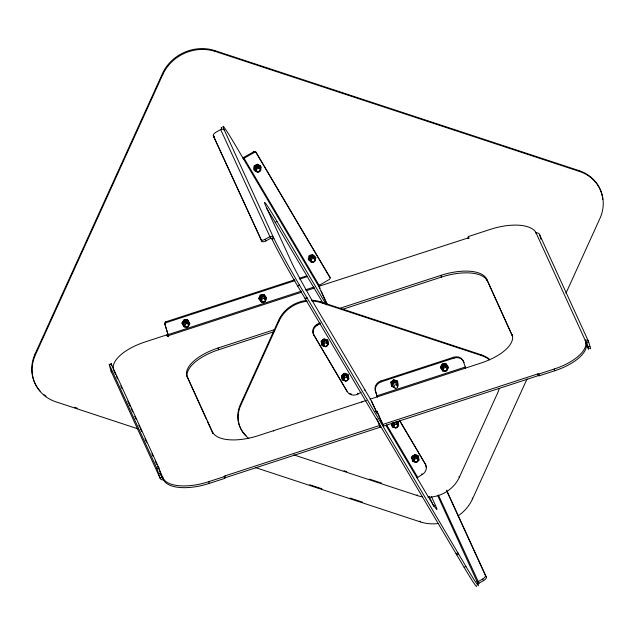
<?xml version="1.0" encoding="UTF-8"?>
<svg xmlns="http://www.w3.org/2000/svg" width="635" height="635" viewBox="0 0 635 635"><rect width="100%" height="100%" fill="white"/><g stroke="black" fill="none" stroke-linecap="round" stroke-linejoin="round"><path stroke-width="0.95" d="M258.707 171.672L260.707 170.513L261.009 167.092L260.517 166.005L257.5 164.282L254.175 165.989L254.675 167.076L254.365 170.498L257.381 172.22L258.294 171.855M313.111 256.715L312.753 254.556L309.205 255.715L308.261 259.08L311.356 262.382L313.182 261.922M260.39 166.814L260.517 166.005L260.04 166.108M254.175 165.989L253.865 169.41L254.365 170.498L255.31 170.291M309.205 255.715L309.705 256.802L308.753 260.167M312.587 254.873L314.627 256.103L315.849 257.858L314.897 261.223L314.007 261.62M263.247 301.935L261.366 302.109L258.762 298.379L260.318 295.172L263.977 294.6L266.081 297.243L266.581 298.331L265.668 300.411L265.017 301.538L263.668 301.863M40.068 390.985A40.442 36.29 -24.6 0 1 35.068 353.981L162.433 73.636A40.442 36.29 -24.6 0 1 214.781 50.594L579.049 170.617A40.442 36.29 -24.6 0 1 602.218 195.961M137.843 428.815L55.951 401.836A40.442 36.29 -24.6 0 1 35.441 354.79L162.806 74.446A40.442 36.29 -24.6 0 1 215.154 51.411L579.422 171.434A40.442 36.29 -24.6 0 1 599.932 218.472L565.936 293.291M246.094 435.681A32.353 29.027 -24.6 0 1 240.443 404.376L278.646 320.27A32.353 29.027 -24.6 0 1 306.737 300.434M248.833 438.483A32.353 29.027 -24.6 0 1 240.808 405.186L279.019 321.08A32.353 29.027 -24.6 0 1 307.11 301.252M427.95 497.229A32.353 29.027 -24.6 0 0 459.375 477.202L497.578 393.097A32.353 29.027 -24.6 0 0 499.213 388.596M458.176 515.858A40.442 36.29 -24.6 0 0 472.567 498.816L527.034 378.928M445.556 370.967L446.476 370.816L448.373 367.752L446.087 363.815L442.42 364.038L442.912 365.125L441.023 368.197L442.809 371.038L444.698 371.046M181.975 322.993L183.936 319.961L187.603 319.818L189.809 323.794L187.849 326.827L186.063 327.009L184.182 326.969L181.975 322.993L182.578 323.993M311.356 262.382L311.69 261.747M259.263 299.466L260.818 296.259L260.318 295.172L260.755 295.624M447.334 367.379L447.873 366.665L447.358 366.578M442.42 364.038L440.531 367.109L441.023 368.197L442.055 368.356M322.302 343.757L321.667 344.559L322.659 345.845L325.565 346.686L327.073 345.654M327.35 341.844L327.985 341.043L327.485 339.955L324.088 338.915L321.183 341.217L321.667 344.559L322.112 344.654M342.654 378.15L342.019 378.952L342.519 380.04L345.916 381.079L346.718 380.555M347.702 376.23L348.337 375.428L347.837 374.34L344.44 373.301L341.535 375.61L342.019 378.952L342.463 379.039M391.7 385.064L391.882 386.548L394.835 387.501M397.065 382.746L397.7 381.945L397.2 380.857L393.803 379.817L390.898 382.119L391.382 385.461L392.24 385.651M393.375 422.592L391.866 423.632L392.351 426.974L396.176 427.752M397.534 423.172L398.169 422.37L397.677 421.283M182.467 324.08L184.428 321.048L183.936 319.961L184.261 320.469M418.441 456.676L415.004 455.747L412.171 458.129L412.782 461.447L415.774 462.304L419.052 459.986L418.441 456.676L417.949 455.589L414.957 454.731L413.036 455.732L411.67 457.041L412.782 461.447M327.406 345.376L328.47 344.384L327.985 341.043L324.588 340.003L321.683 342.305L322.167 345.646L323.001 345.281M347.758 379.77L348.821 378.77L348.337 375.428L344.94 374.388L342.027 376.698L342.519 380.04L343.352 379.674M397.121 386.278L398.185 385.286L397.7 381.945L394.303 380.905L391.398 383.207L391.882 386.548L392.716 386.183M157.639 466.336L163.37 478.742A40.442 17.709 -16.5 0 0 208.772 481.663L224.131 476.655L224.901 475.933L379.809 425.418L380.325 427.164L225.417 477.679L224.647 478.393L209.288 483.402A40.442 17.709 -16.5 0 1 163.886 480.481L162.949 477.941A0.81 0.722 -24.6 0 1 161.981 477.496L160.345 473.924M254.238 169.085L254.254 169.593M260.271 167.743L261.009 167.092L257.993 165.37L257.5 164.282M309.666 255.818L310.182 255.079M342.789 374.539L343.305 373.793M396.558 427.498L398.661 425.712L398.169 422.37L396.129 421.838M399.891 420.91L425.49 464.352A8.088 7.255 -24.6 0 1 422.156 474.575L417.02 477.885M257.993 165.37L254.675 167.076M224.449 130.405L224.425 130.365A2.834 2.54 -24.6 0 0 220.67 129.564L216.098 132.151A4.048 1.778 -30.6 0 0 213.32 135.763L261.818 241.229A4.048 1.778 -30.6 0 0 266.081 240.863L270.653 238.284A0.81 0.722 -24.6 0 1 271.724 238.514L273.487 237.514A2.834 2.54 -24.6 0 0 269.732 236.72L265.152 239.3A4.048 1.778 -30.6 0 1 260.89 239.665M242.697 158.123A2.834 1.246 -30.6 0 1 243.602 157.504L253.802 151.741A1.619 1.453 -24.6 0 1 255.953 152.194L329.954 277.431A1.619 1.453 -24.6 0 1 329.279 279.479L318.524 285.806L327.096 304.697M329.954 277.431L256.326 153.011A1.619 1.453 -24.6 0 0 254.175 152.551L243.967 158.313L243.602 159.441M266.406 208.058A40.442 1.683 60.6 0 1 275.225 222.385L276.987 221.393L326.366 304.84M476.631 585.962A40.442 1.683 60.6 0 1 464.153 567.38L297.656 286.012A40.442 1.683 60.6 0 1 272.121 239.363L273.883 238.371L224.084 129.596A40.442 1.683 60.6 0 1 235.498 145.391L318.524 285.964M297.656 286.012L299.418 285.012L465.915 566.388A40.442 1.683 60.6 0 0 477.329 582.184L437.737 495.689M305.062 298.513L306.816 297.521M305.34 298.887L307.094 297.894M361.085 392.271L358.037 393.994A8.088 7.255 -24.6 0 1 347.297 391.716L313.626 334.629A8.088 7.255 -24.6 0 1 316.968 324.406L320.016 322.683M314 335.439A8.088 7.255 -24.6 0 1 317.341 325.215L320.389 323.493M431.411 496.514L435.491 505.412L433.729 506.405L429.244 496.618M456.105 553.688L457.867 552.688M456.756 554.871L458.518 553.879M464.153 567.38L465.915 566.388M446.857 491.252L485.402 575.445A4.048 1.778 -30.6 0 1 482.632 579.056L478.052 581.644A0.81 0.722 -24.6 0 1 476.98 581.414M477.941 583.573A2.834 2.54 -24.6 0 0 478.981 583.2L483.553 580.62A4.048 1.778 -30.6 0 0 486.331 577.009L446.548 490.125M396.367 381.222L397.2 380.857L397.518 383.23M393.192 426.609L392.351 426.974L392.16 425.418M323.818 339.368L322.961 339.408M264.327 298.061L264.731 298.045M440.944 366.966L440.531 367.109L440.96 367.768M447.54 368.022L448.373 367.752L446.087 363.815M168.14 334.931L164.687 323.723A1.619 1.453 -24.6 0 1 165.806 321.826L294.616 279.821M299.315 278.289L306.84 275.836M301.252 291.203L168.053 334.637L165.052 324.533A1.619 1.453 -24.6 0 1 166.179 322.636L294.989 280.63M299.688 279.098L307.213 276.646M168.235 335.232L168.593 336.066L167.632 336.383L166.926 334.835L144.851 342.035A40.442 17.709 -16.5 0 0 113.57 369.967M468.805 238.308L468.289 236.569L490.363 229.37A40.442 17.709 -16.5 0 1 535.765 232.291L585.565 341.066A40.442 17.709 -16.5 0 1 554.284 368.991L538.924 373.999L537.781 373.904L382.881 424.418L376.825 411.186L375.285 411.686M305.816 289.719L314.023 287.036M168.402 335.661L301.609 292.227M306.173 290.735L314.381 288.06M468.289 236.569L468.995 238.109L467.844 238.014L318.976 286.274L319.881 287.639M109.371 364.577L111.292 363.95L158.861 467.852L161.981 477.496L160.06 478.123L110.998 370.967L109.133 364.228L156.94 468.479L160.06 478.123A2.834 2.54 -24.6 0 0 163.465 479.687L163.512 479.671M536.138 233.101L536.186 233.085A2.834 2.54 -24.6 0 1 539.591 234.648L588.653 341.797L590.518 348.544L590.28 348.194M206.478 419.433L187.214 376.738A40.442 17.709 -16.5 0 1 218.17 347.98L274.534 329.605M340.304 308.158L440.833 275.376A40.442 17.709 -16.5 0 1 486.648 279.09L512.437 336.034L486.648 279.09M187.73 378.484A40.442 17.709 -16.5 0 1 218.686 349.726L274.114 331.653M341.757 309.594L441.349 277.114A40.442 17.709 -16.5 0 1 487.172 280.837M377.253 397.073L375.245 390.477A8.088 7.255 -24.6 0 1 380.857 381L453.803 357.219A8.088 7.255 -24.6 0 1 463.542 361.688L463.915 362.498A8.088 7.255 -24.6 0 0 454.168 358.029L453.803 357.219M377.317 396.843L375.618 391.295A8.088 7.255 -24.6 0 1 381.23 381.818L454.168 358.029M376.96 395.819L465.257 367.03L463.542 361.688M156.94 468.479L158.861 467.852M366.474 400.383L258.302 435.65A40.442 17.709 -16.5 0 1 212.479 431.935L187.214 376.738M370.086 399.201L480.965 363.045A40.442 17.709 -16.5 0 0 511.921 334.288M158.718 473.591L160.631 472.964M376.825 411.186L383.397 426.164L538.297 375.65L539.44 375.737L554.799 370.737A40.442 17.709 -16.5 0 0 586.081 342.805L585.24 340.233A2.834 2.54 -24.6 0 1 588.653 341.797L586.732 342.424A0.81 0.722 -24.6 0 0 585.756 341.979M585.899 343.448L588.518 349.123L588.073 346.956L589.994 346.329M588.359 348.821L589.32 348.512M266.581 298.331L264.477 295.688L260.818 296.259L261.453 297.148M258.762 298.379L260.866 301.022L261.342 300.887M309.705 256.802L313.253 255.651L315.849 257.858M446.588 364.903L442.912 365.125M441.158 368.086L442.309 369.951L442.793 369.872M189.809 323.794L188.103 320.905L184.428 321.048L184.96 322.001M418.282 459.97L419.052 459.986M412.282 460.359L413.147 460.518M392.295 425.974L391.454 423.339M416.544 457.541L416.25 457.724A1.675 1.5 -24.6 0 1 417.298 458.819M311.721 300.268A32.353 29.027 -24.6 0 1 320.524 301.839L480.806 354.647A32.353 29.027 -24.6 0 1 489.188 358.989M312.095 301.077A32.353 29.027 -24.6 0 1 320.897 302.649L481.179 355.465A32.353 29.027 -24.6 0 1 489.561 359.799M344.011 470.733L346.829 471.662M369.324 479.068L381.508 483.084M293.775 454.866L417.497 495.633A32.353 29.027 -24.6 0 0 422.211 496.792M74.406 407.225L77.224 408.154M309.721 484.759L321.961 488.791M350.195 498.094L362.434 502.126M255.5 467.582L420.219 521.859A40.442 36.29 -24.6 0 0 438.682 523.462M413.139 458.589L411.67 457.041L412.44 457.057A2.794 2.5 -24.6 0 0 412.456 458.867M308.261 259.08L308.904 259.572M261.477 300.403L261.636 300.014A1.675 1.5 -24.6 0 0 261.922 300.284M187.928 323.048L187.658 323.255A1.675 1.5 -24.6 0 1 187.825 324.167M399.756 420.87L425.49 464.352M485.402 575.445L486.331 577.009M275.225 222.385L323.096 303.284M482.632 579.056L483.553 580.62M386.572 424.759L417.576 477.163M386.016 425.482L424.426 490.387A40.442 1.683 60.6 0 0 435.491 505.412M478.981 583.2L438.396 495.03M213.32 135.763L261.818 241.229M271.724 238.514L272.121 239.363M270.653 238.284L220.67 129.564M265.152 239.3L266.081 240.863M313.626 334.629L347.297 391.716M182.777 324.318L184.182 326.969M467.844 238.014L467.812 238.474M361.958 401.852L361.926 402.312M273.661 430.649L273.629 431.101M111.292 363.95L111.054 363.609L111.577 365.816M579.049 170.617L579.422 171.434M480.806 354.647L481.179 355.465M443.198 363.76L443.317 364.03A3.056 2.738 -24.6 0 1 445.627 364.149M442.309 369.951L442.809 371.038M472.194 498.007L472.567 498.816M459.002 476.385L459.375 477.202M396.645 384.373L397.756 386.81M393.803 379.817L394.303 380.905M393.351 380.174L392.732 380.444M390.898 382.119L391.398 383.207M380.857 381L381.23 381.818M414.504 454.66L415.004 455.747M421.783 473.766L422.156 474.575M413.702 459.756L414.449 461.375M391.882 424.593L391.739 424.204M375.245 390.477L375.618 391.295M310.34 258.405L311.079 260.025M214.781 50.594L215.154 51.411M417.124 494.824L417.497 495.633M318.706 284.432L319.08 285.242L243.602 157.504M321.223 291.124L327.311 304.435M371.515 400.971L375.626 409.964M376.452 411.758L377.277 413.56L370.03 398.47L317.127 309.062A40.442 1.683 60.6 0 1 291.195 261.564L265.922 206.359A40.442 1.683 60.6 0 1 276.987 221.393M255.953 152.194L256.326 153.011M376.579 418.362L379.809 425.418M378.706 423.632L380.325 427.164M253.802 151.741L254.175 152.551M259.707 165.767L259.834 166.037A3.056 2.738 -24.6 0 0 257.294 164.743M320.524 301.839L320.897 302.649M419.846 521.049L420.219 521.859M255.81 169.545L256.556 171.172M357.664 393.184L358.037 393.994M348.321 377.682L348.821 378.77M346.432 375.936L347.17 377.555M344.44 373.301L344.94 374.388M327.977 343.297L328.47 344.384M341.535 375.61L342.027 376.698M324.088 338.915L324.588 340.003M316.968 324.406L317.341 325.215M321.183 341.217L321.683 342.305M278.646 320.27L279.019 321.08M263.977 294.6L264.477 295.688M162.433 73.636L162.806 74.446M261.017 299.593L261.755 301.212M260.866 301.022L261.366 302.109M240.443 404.376L240.808 405.186M187.603 319.818L188.103 320.905M185.134 322.199L185.88 323.826M165.806 321.826L166.179 322.636M164.687 323.723L165.052 324.533M167.68 333.827L168.053 334.637M207.296 421.219L212.995 433.681L212.479 431.935M113.895 370.792L115.53 374.364M116.348 376.15L117.57 378.825M120.841 385.969L122.071 388.652M127.794 401.153L130.246 406.511M131.064 408.297L132.699 411.869M134.747 416.33L135.969 419.013M138.835 425.259L139.652 427.045M140.47 428.831L141.692 431.514M144.963 438.658L146.598 442.23M151.916 453.834L153.138 456.509M155.186 460.978L156.821 464.55M35.068 353.981L35.441 354.79M465.614 368.054L465.257 367.03M308.777 258.548L309.047 259.207M168.664 336.788L167.997 334.851M465.201 367.236L465.55 368.276M586.732 342.424L588.073 346.956M585.24 340.233L586.081 342.805M539.591 234.648L540.933 239.181M535.765 232.291L536.019 233.156M554.284 368.991L554.799 370.737M538.924 373.999L539.44 375.737M537.781 373.904L538.297 375.65M440.833 275.376L441.349 277.114M382.881 424.418L383.397 426.164M218.17 347.98L218.686 349.726M224.901 475.933L225.417 477.679M224.131 476.655L224.647 478.393M166.926 334.835L167.442 336.582M208.772 481.663L209.288 483.402M163.37 478.742L163.886 480.481M162.949 477.941L163.465 479.687M418.552 458.899L418.132 456.748M398.161 424.625L397.812 422.45M418.068 456.375L417.949 455.589M347.972 375.515L347.837 374.34M327.62 341.122L327.485 339.955M395.954 423.347A1.675 1.5 -24.6 0 1 396.954 424.482M393.978 425.791A1.675 1.5 -24.6 0 1 394.692 423.45M395.176 427.442A2.794 2.5 -24.6 0 1 392.668 424.617A2.794 2.5 -24.6 0 1 396.2 422.402A2.794 2.5 -24.6 0 1 397.859 425.767M397.51 426.315A2.794 2.5 -24.6 0 1 397.288 426.561M396.764 426.974A2.794 2.5 -24.6 0 1 396.47 427.141M392.954 425.49A2.794 2.5 -24.6 0 1 392.708 425.299M392.152 424.585A2.794 2.5 -24.6 0 1 391.97 423.093M393.359 385.135A1.675 1.5 -24.6 0 1 394.264 383.008A1.675 1.5 -24.6 0 1 396.423 383.802M394.057 386.953A2.794 2.5 -24.6 0 1 392.359 383.691A2.794 2.5 -24.6 0 1 396.137 382.103A2.794 2.5 -24.6 0 1 397.224 385.62M391.493 383.588A2.794 2.5 -24.6 0 1 391.501 382.667M391.7 382.064A2.794 2.5 -24.6 0 1 392.049 381.516M392.271 381.27A2.794 2.5 -24.6 0 1 392.795 380.857M393.089 380.69A2.794 2.5 -24.6 0 1 394.049 380.405M394.708 380.397A2.794 2.5 -24.6 0 1 395.629 380.659M391.874 382.064A2.627 2.357 -24.6 0 1 392.16 381.619M392.533 381.23A2.627 2.357 -24.6 0 1 392.748 381.063M393.478 380.69A2.627 2.357 -24.6 0 1 394.01 380.563M394.557 380.54A2.627 2.357 -24.6 0 1 395.327 380.698M347.004 377.166A1.675 1.5 -24.6 0 1 347.059 378.206M344.44 379.127A1.675 1.5 -24.6 0 1 344.067 378.746M343.852 378.111A1.675 1.5 -24.6 0 1 343.852 377.833M343.916 377.563A1.675 1.5 -24.6 0 1 345.13 376.412M346.369 376.515A1.675 1.5 -24.6 0 1 346.789 376.841M345.011 380.492A2.794 2.5 -24.6 0 1 342.948 377.277A2.794 2.5 -24.6 0 1 346.869 375.626A2.794 2.5 -24.6 0 1 347.67 379.373M347.567 376.087A2.794 2.5 -24.6 0 1 347.567 376.388M342.336 375.555A2.794 2.5 -24.6 0 1 342.487 375.269M342.678 375.007A2.794 2.5 -24.6 0 1 343.154 374.539M343.424 374.34A2.794 2.5 -24.6 0 1 343.718 374.182M345.662 373.936A2.794 2.5 -24.6 0 1 346.535 374.301M326.707 342.9A1.675 1.5 -24.6 0 1 326.707 343.821M324.215 344.813A1.675 1.5 -24.6 0 1 323.794 344.464M323.517 343.852A1.675 1.5 -24.6 0 1 324.779 342.019M326.017 342.13A1.675 1.5 -24.6 0 1 326.525 342.551M324.66 346.107A2.794 2.5 -24.6 0 1 322.604 342.884A2.794 2.5 -24.6 0 1 326.517 341.241A2.794 2.5 -24.6 0 1 327.319 344.988M326.279 345.813A2.794 2.5 -24.6 0 1 325.969 345.94M321.866 341.463A2.794 2.5 -24.6 0 1 322.802 340.146M323.08 339.955A2.794 2.5 -24.6 0 1 323.683 339.661M325.318 339.55A2.794 2.5 -24.6 0 1 326.43 340.098M446.064 367.078A1.675 1.5 -24.6 0 1 446.405 367.943M443.579 369.26A1.675 1.5 -24.6 0 1 443.167 368.602M443.151 367.943A1.675 1.5 -24.6 0 1 445.5 366.689M444.754 370.745A2.794 2.5 -24.6 0 1 442.143 367.744A2.794 2.5 -24.6 0 1 446.111 365.855A2.794 2.5 -24.6 0 1 446.818 369.76M445.73 370.515A2.794 2.5 -24.6 0 1 445.413 370.626M446.683 365.609A2.794 2.5 -24.6 0 1 446.826 366.197M441.357 366.832A2.794 2.5 -24.6 0 1 441.69 365.625M441.865 365.355A2.794 2.5 -24.6 0 1 442.865 364.482M443.817 364.157A2.794 2.5 -24.6 0 1 444.802 364.149M185.11 325.295A1.675 1.5 -24.6 0 1 184.69 324.779M184.745 323.485A1.675 1.5 -24.6 0 1 185.087 323.04M185.317 322.858A1.675 1.5 -24.6 0 1 187.309 322.858M185.587 326.676A2.794 2.5 -24.6 0 1 183.713 323.35A2.794 2.5 -24.6 0 1 187.706 321.889A2.794 2.5 -24.6 0 1 188.293 325.684M187.801 326.128A2.794 2.5 -24.6 0 1 187.516 326.311M188.262 322.112A2.794 2.5 -24.6 0 1 188.285 322.421M182.88 322.223A2.794 2.5 -24.6 0 1 183.285 321.358M183.483 321.096A2.794 2.5 -24.6 0 1 183.721 320.865M184.563 320.326A2.794 2.5 -24.6 0 1 187.095 320.413M187.595 320.778A2.794 2.5 -24.6 0 1 187.801 321.008M263.787 297.648A1.675 1.5 -24.6 0 1 264.525 299.442M261.406 298.72A1.675 1.5 -24.6 0 1 262.501 297.617M262.699 301.673A2.794 2.5 -24.6 0 1 260.413 298.521A2.794 2.5 -24.6 0 1 264.382 296.799A2.794 2.5 -24.6 0 1 265.081 300.641M264.311 301.268A2.794 2.5 -24.6 0 1 263.692 301.538M259.755 296.894A2.794 2.5 -24.6 0 1 261.334 295.291M263.866 295.37A2.794 2.5 -24.6 0 1 264.128 295.537M264.573 295.966A2.794 2.5 -24.6 0 1 264.739 296.212M311.467 260.501A1.675 1.5 -24.6 0 1 310.959 260.048M310.832 259.818A1.675 1.5 -24.6 0 1 312.079 257.667M312.793 257.643A1.675 1.5 -24.6 0 1 313.714 258.175M312.015 261.787A2.794 2.5 -24.6 0 1 309.785 258.675A2.794 2.5 -24.6 0 1 313.626 256.858A2.794 2.5 -24.6 0 1 314.627 260.548M309.158 256.953A2.794 2.5 -24.6 0 1 309.475 256.389M310.475 255.524A2.794 2.5 -24.6 0 1 311.428 255.191M312.73 255.262A2.794 2.5 -24.6 0 1 313.309 255.516M256.81 170.259A1.675 1.5 -24.6 0 1 256.405 169.918M256.207 169.577A1.675 1.5 -24.6 0 1 257.469 167.45M258.056 167.41A1.675 1.5 -24.6 0 1 259.128 167.997M257.342 171.561A2.794 2.5 -24.6 0 1 255.27 168.204A2.794 2.5 -24.6 0 1 259.445 166.854A2.794 2.5 -24.6 0 1 259.517 170.863M259.247 171.061A2.794 2.5 -24.6 0 1 258.651 171.371M254.905 166.116A2.794 2.5 -24.6 0 1 256.881 164.965M258.175 165.068A2.794 2.5 -24.6 0 1 258.747 165.33M414.306 460.145A1.675 1.5 -24.6 0 1 414.306 458.462M414.591 458.137A1.675 1.5 -24.6 0 1 415.671 457.676M415.068 461.804A2.794 2.5 -24.6 0 1 413.107 458.684A2.794 2.5 -24.6 0 1 416.774 456.851A2.794 2.5 -24.6 0 1 418.147 460.264M417.774 460.804A2.794 2.5 -24.6 0 1 417.544 461.034M417.282 461.248A2.794 2.5 -24.6 0 1 417.005 461.431M412.575 456.771A2.794 2.5 -24.6 0 1 414.345 455.335M415.655 455.231A2.794 2.5 -24.6 0 1 416.56 455.533M442.603 369.197A3.056 2.738 -24.6 0 1 441.976 368.8M441.095 366.895A3.056 2.738 -24.6 0 1 442.595 364.371M446.722 365.117A3.056 2.738 -24.6 0 1 447.016 365.776M111.482 371.84A2.834 2.54 -24.6 0 1 110.998 370.967M182.642 322.135A3.056 2.738 -24.6 0 1 188.539 322.469M184.039 325.16A3.056 2.738 -24.6 0 1 182.943 324.223M260.199 299.728A3.056 2.738 -24.6 0 1 259.723 299.188M259.421 298.537A3.056 2.738 -24.6 0 1 263.12 294.846M263.85 295.077A3.056 2.738 -24.6 0 1 264.946 296.037M425.117 463.542A8.088 7.255 -24.6 0 1 426.022 467.201M412.583 459.573A3.056 2.738 -24.6 0 1 414.353 455.089M415.901 455.025A3.056 2.738 -24.6 0 1 417.219 455.692M351.607 394.16A8.088 7.255 -24.6 0 1 349.718 393.494M364.133 389.946A2.834 1.246 -30.6 0 1 365.228 390.342M214.249 137.327A4.048 1.778 -30.6 0 1 214.344 136.247M221.607 128.873A40.442 1.683 60.6 0 1 221.718 127.667M299.418 285.012A40.442 1.683 60.6 0 1 273.883 238.371M319.619 288.139A2.834 1.246 -30.6 0 1 320 288.465M324.136 321.239A2.834 1.246 -30.6 0 1 324.525 321.564M329.581 276.622A1.619 1.453 -24.6 0 1 329.692 277.741M254.349 168.688A3.056 2.738 -24.6 0 1 254.254 167.132M254.564 166.362A3.056 2.738 -24.6 0 1 256.516 164.87M602.385 196.81A40.442 36.29 -24.6 0 1 602.734 199.398M45.958 396.224A40.442 36.29 -24.6 0 1 43.855 394.621M395.526 427.958A2.024 1.818 -24.6 0 0 397.812 425.402A2.024 1.818 -24.6 0 0 394.446 425.006A2.024 1.818 -24.6 0 0 395.526 427.958M395.438 388.35A2.024 1.818 -24.6 0 0 397.708 385.778A2.024 1.818 -24.6 0 0 394.335 385.405A2.024 1.818 -24.6 0 0 395.438 388.35M345.615 381.016A2.024 1.818 -24.6 0 0 348.004 378.531A2.024 1.818 -24.6 0 0 344.654 378.015A2.024 1.818 -24.6 0 0 345.615 381.016M257.905 172.077A2.024 1.818 -24.6 0 0 260.255 169.561A2.024 1.818 -24.6 0 0 256.897 169.1A2.024 1.818 -24.6 0 0 257.905 172.077M444.857 371.253A2.024 1.818 -24.6 0 0 447.278 368.792A2.024 1.818 -24.6 0 0 443.952 368.236A2.024 1.818 -24.6 0 0 444.857 371.253M415.758 462.336A2.024 1.818 -24.6 0 0 418.195 459.891A2.024 1.818 -24.6 0 0 414.877 459.311A2.024 1.818 -24.6 0 0 415.758 462.336M263.065 302.173A2.024 1.818 -24.6 0 0 265.501 299.728A2.024 1.818 -24.6 0 0 262.184 299.148A2.024 1.818 -24.6 0 0 263.065 302.173M312.428 262.287A2.024 1.818 -24.6 0 0 314.897 259.866A2.024 1.818 -24.6 0 0 311.579 259.255A2.024 1.818 -24.6 0 0 312.428 262.287M325.334 346.639A2.024 1.818 -24.6 0 0 327.628 344.075A2.024 1.818 -24.6 0 0 324.255 343.686A2.024 1.818 -24.6 0 0 325.334 346.639M186.444 327.231A2.024 1.818 -24.6 0 0 188.674 324.628A2.024 1.818 -24.6 0 0 185.293 324.31A2.024 1.818 -24.6 0 0 186.444 327.231"/></g></svg>
